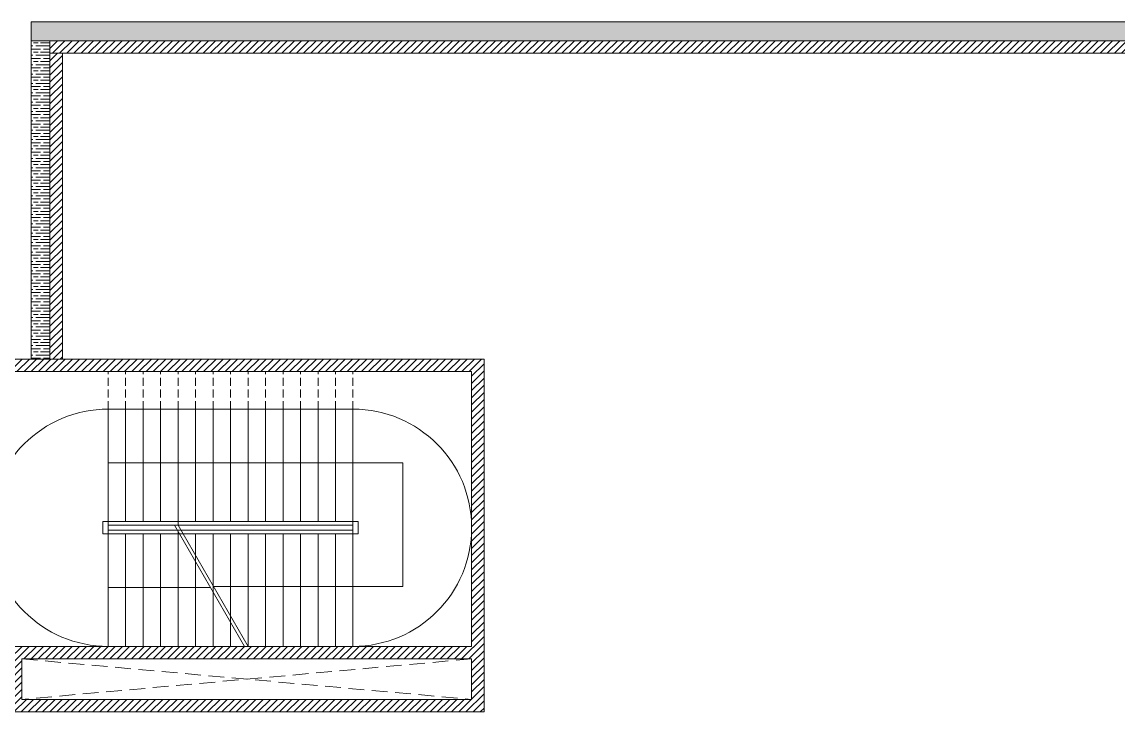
# Model space of a CAD drawing. Header units: millimetres. Extents: x -162958 to 167200, y -450 to 146301.
# Drawn here: x 125449 to 143000, y 135200 to 146301 of the extents above; entities that cross this region are included whole.
import ezdxf

# ---------------------------------------------------------------- set-up
doc = ezdxf.new("R2010")
doc.units = ezdxf.units.MM
for name, pattern in [('Xr_MB nha xuong CM2$0$DASHED', [0.75, 0.5, -0.25]), ('Xr_MB nha xuong CM2$0$Xr_MB nha xuong + VP$0$HIDDEN2', [0.1875, 0.125, -0.0625]), ('Xr_MB nha xuong CM2$0$Xr_MB nha xuong + VP$0$HIDDENX2', [0.75, 0.5, -0.25])]:
    doc.linetypes.add(name, pattern=pattern)
doc.layers.get('0').update_dxf_attribs({"lineweight": 5})
for name, color, linetype, lineweight in [('CJSC.8-Cua', 15, 'Continuous', 5), ('Xr_MB nha xuong CM2$0$A-Solid-Stair', 151, 'Continuous', 5), ('Xr_MB nha xuong CM2$0$A-Solid-Wall H', 9, 'Continuous', 18), ('Xr_MB nha xuong CM2$0$A-Solid-WallC', 2, 'Continuous', 5), ('Xr_MB nha xuong CM2$0$A-Solid-WallL', 6, 'Continuous', 5), ('Xr_MB nha xuong CM2$0$CJSC.4-Net manh', 8, 'Continuous', 5), ('Xr_MB nha xuong CM2$0$Xr_MB nha xuong + VP$0$CJSC.11-Khuat', 169, 'Xr_MB nha xuong CM2$0$Xr_MB nha xuong + VP$0$HIDDENX2', 5)]:
    doc.layers.add(name, color=color, linetype=linetype, lineweight=lineweight)

# ---------------------------------------------------------------- blocks, each defined once
blk = doc.blocks.new('Xr_MB nha xuong CM2$0$20261F 幕墙')
at = {"layer": 'Xr_MB nha xuong CM2$0$A-Solid-Wall H'}
h = blk.add_hatch(dxfattribs=at)
h.set_pattern_fill('GOST_WOOD', color=256, scale=25, angle=-90)
h.paths.add_polyline_path([(3287202, 2404334), (3327603, 2404334), (3327603, 2390984), (3327303, 2390984), (3327303, 2404034), (3287202, 2404034)])
h = blk.add_hatch(dxfattribs=at)
h.set_pattern_fill('ANSI31', color=256, scale=650)
h.set_pattern_definition([(45, (2194615.53, 817811.32), (-57.452426, 57.452426), [])])
h.paths.add_polyline_path([(3287502, 2404034), (3327303, 2404034), (3327303, 2403834), (3287502, 2403834)])
at = {"layer": 'Xr_MB nha xuong CM2$0$A-Solid-WallC', "linetype": 'ByBlock', "lineweight": 0, "ltscale": 0.1}
blk.add_lwpolyline([(3287502, 2404034), (3327303, 2404034), (3327303, 2403834), (3287502, 2403834)], close=True, dxfattribs=at)
at = {"layer": 'Xr_MB nha xuong CM2$0$A-Solid-WallL'}
blk.add_lwpolyline([(3287202, 2404334), (3327603, 2404334), (3327603, 2390984), (3327303, 2390984), (3327303, 2404034), (3287202, 2404034)], close=True, dxfattribs=at)
blk = doc.blocks.new('Xr_MB nha xuong CM2$0$loutiqiang01222')
at = {"layer": 'Xr_MB nha xuong CM2$0$A-Solid-Wall H'}
h = blk.add_hatch(dxfattribs=at)
h.set_pattern_fill('ANSI31', color=256, scale=650, angle=-180)
h.set_pattern_definition([(225, (3927284.35, 4044438.594), (57.452426, -57.452426), [])])
h.paths.add_polyline_path([(2827447, 2232316), (2827447, 2237966), (2837847, 2237966), (2837847, 2232316)])
h.paths.add_polyline_path([(2827647, 2236916), (2827647, 2232516), (2837647, 2232516), (2837647, 2237766), (2835047, 2237766), (2835047, 2236916)], flags=16)
h.paths.add_polyline_path([(2827647, 2237116), (2834847, 2237116), (2834847, 2237766), (2827647, 2237766)], flags=16)
at = {"layer": 'Xr_MB nha xuong CM2$0$A-Solid-WallC', "linetype": 'ByBlock', "lineweight": 0, "ltscale": 0.1}
blk.add_lwpolyline([(2827447, 2232316), (2827447, 2237966), (2837847, 2237966), (2837847, 2232316)], close=True, dxfattribs=at)
at = {"layer": 'Xr_MB nha xuong CM2$0$A-Solid-WallC'}
for points in [[(2827647, 2237116), (2834847, 2237116), (2834847, 2237766), (2827647, 2237766)], [(2827647, 2236916), (2827647, 2232516), (2837647, 2232516), (2837647, 2237766), (2835047, 2237766), (2835047, 2236916)]]:
    blk.add_lwpolyline(points, close=True, dxfattribs=at)
at = {"layer": 'Xr_MB nha xuong CM2$0$Xr_MB nha xuong + VP$0$CJSC.11-Khuat', "ltscale": 500}
for p, q in [((2827647, 2237116), (2834847, 2237766)), ((2834847, 2237116), (2827647, 2237766))]:
    blk.add_line(p, q, dxfattribs=at)
blk = doc.blocks.new('Xr_MB nha xuong CM2$0$xiaofangti01')
at = {"color": 0, "linetype": 'ByBlock', "lineweight": 0, "ltscale": 0.1}
for p, q in [((3297863, 2534458), (3297863, 2538258)), ((3297863, 2534458), (3297863, 2538258)), ((3297863, 2538258), (3301783, 2538258)), ((3298143, 2536458), (3298143, 2538258)), ((3298143, 2536458), (3298143, 2538258)), ((3298423, 2536458), (3298423, 2538258)), ((3298423, 2536458), (3298423, 2538258)), ((3298703, 2536458), (3298703, 2538258)), ((3298703, 2536458), (3298703, 2538258)), ((3298983, 2536398), (3298983, 2538258)), ((3298983, 2536398), (3298983, 2538258)), ((3299263, 2536458), (3299263, 2538258)), ((3299263, 2536458), (3299263, 2538258)), ((3299543, 2536458), (3299543, 2538258)), ((3299543, 2536458), (3299543, 2538258)), ((3299823, 2536458), (3299823, 2538258)), ((3299823, 2536458), (3299823, 2538258)), ((3300103, 2536458), (3300103, 2538258)), ((3300103, 2536458), (3300103, 2538258)), ((3300383, 2536458), (3300383, 2538258)), ((3300383, 2536458), (3300383, 2538258)), ((3300663, 2536458), (3300663, 2538258)), ((3300663, 2536458), (3300663, 2538258)), ((3300943, 2536458), (3300943, 2538258)), ((3300943, 2536458), (3300943, 2538258)), ((3301223, 2536458), (3301223, 2538258)), ((3301503, 2536458), (3301503, 2538258)), ((3301783, 2534458), (3301783, 2538258)), ((3302583, 2537397), (3297863, 2537397)), ((3302583, 2535416), (3302583, 2537397)), ((3297776, 2536458), (3297776, 2536258)), ((3301865, 2536458), (3297776, 2536458)), ((3301865, 2536458), (3301865, 2536258)), ((3301783, 2536398), (3297863, 2536398)), ((3301783, 2536318), (3297863, 2536318)), ((3300045, 2534458), (3298925, 2536398)), ((3300045, 2534458), (3298925, 2536398)), ((3300103, 2534458), (3298983, 2536398)), ((3300103, 2534458), (3298983, 2536398)), ((3298983, 2534458), (3298983, 2536298)), ((3298983, 2534458), (3298983, 2536298)), ((3301865, 2536258), (3297776, 2536258)), ((3298143, 2534458), (3298143, 2536258)), ((3298143, 2534458), (3298143, 2536258)), ((3298423, 2534458), (3298423, 2536258)), ((3298423, 2534458), (3298423, 2536258)), ((3298703, 2534458), (3298703, 2536258)), ((3298703, 2534458), (3298703, 2536258)), ((3299263, 2534458), (3299263, 2536258)), ((3299263, 2534458), (3299263, 2536258)), ((3299543, 2534458), (3299543, 2536258)), ((3299543, 2534458), (3299543, 2536258)), ((3299823, 2534458), (3299823, 2536258)), ((3299823, 2534458), (3299823, 2536258)), ((3300103, 2534458), (3300103, 2536258)), ((3300103, 2534458), (3300103, 2536258)), ((3300383, 2534458), (3300383, 2536258)), ((3300383, 2534458), (3300383, 2536258)), ((3300663, 2534458), (3300663, 2536258)), ((3300663, 2534458), (3300663, 2536258)), ((3300943, 2534458), (3300943, 2536258)), ((3300943, 2534458), (3300943, 2536258)), ((3301223, 2534458), (3301223, 2536258)), ((3301503, 2534458), (3301503, 2536258)), ((3299499, 2535403), (3297863, 2535403)), ((3299549, 2535416), (3302583, 2535416)), ((3297863, 2534458), (3301783, 2534458))]:
    blk.add_line(p, q, dxfattribs=at)
for centre, start, end in [((3297863, 2536358), 90.0006, 269.9994), ((3301783, 2536358), 270.0006, 89.9994)]:
    blk.add_arc(centre, 1900, start, end, dxfattribs=at)
blk.add_solid([(3299824, 2535416), (3299823, 2535416), (3299824, 2535417)], dxfattribs=at)
blk.add_solid([(3299824, 2535416), (3299823, 2535416), (3299824, 2535417)], dxfattribs=at)

msp = doc.modelspace()

# ---------------------------------------------------------------- block references
at = {"layer": 'CJSC.8-Cua'}
msp.add_blockref('Xr_MB nha xuong CM2$0$20261F 幕墙', (-3161603.5, -2258033.7), dxfattribs=at)

# ---------------------------------------------------------------- next in the draw order: hatches: boundary and pattern name
at = {"layer": 'Xr_MB nha xuong CM2$0$A-Solid-Wall H'}
h = msp.add_hatch(dxfattribs=at)
h.set_pattern_fill('GOST_WOOD', color=256, scale=25, angle=-90)
h.set_pattern_definition([(0, (-3161603.52, -2258033.67), (-3e-14, -150), [250, -50]), (0, (-3161653.52, -2258083.67), (-3e-14, -150), [150, -37.5, 75, -37.5]), (0, (-3161728.52, -2258133.67), (-3e-14, -150), [250, -50])])
h.paths.add_polyline_path([(125598.1, 146000), (125898.1, 146000), (125898.1, 140900), (125598.1, 140900)])
h = msp.add_hatch(dxfattribs=at)
h.set_pattern_fill('ANSI31', color=256, scale=650)
h.set_pattern_definition([(45, (-966987.99, -1671222.44), (-57.452426, 57.452426), [])])
h.paths.add_polyline_path([(126098.1, 140900), (125898.1, 140900), (125898.1, 145800), (126098.1, 145800)])

# ---------------------------------------------------------------- next in the draw order: linework, layer by layer
at = {"layer": 'Xr_MB nha xuong CM2$0$A-Solid-Stair', "linetype": 'Xr_MB nha xuong CM2$0$Xr_MB nha xuong + VP$0$HIDDEN2', "ltscale": 1000}
for p, q in [((126829.8, 140099.9), (126829.8, 140699.6)), ((127109.8, 140099.9), (127109.8, 140699.6)), ((127389.8, 140099.9), (127389.8, 140699.6)), ((127669.8, 140099.9), (127669.8, 140699.6)), ((127949.8, 140099.9), (127949.8, 140699.6)), ((128229.8, 140099.9), (128229.8, 140699.6)), ((128509.8, 140099.9), (128509.8, 140699.6)), ((128789.8, 140099.9), (128789.8, 140699.6)), ((129069.8, 140099.9), (129069.8, 140699.6)), ((129349.8, 140099.9), (129349.8, 140699.6)), ((129629.8, 140099.9), (129629.8, 140699.6)), ((129909.8, 140099.9), (129909.8, 140699.6)), ((130189.8, 140099.9), (130189.8, 140699.6)), ((130469.8, 140099.9), (130469.8, 140699.6)), ((130749.8, 140099.9), (130749.8, 140699.6))]:
    msp.add_line(p, q, dxfattribs=at)
at = {"layer": 'Xr_MB nha xuong CM2$0$A-Solid-WallC'}
msp.add_line((125898.1, 146000), (125898.1, 140899.9), dxfattribs=at)
at = {"layer": 'Xr_MB nha xuong CM2$0$A-Solid-WallC', "linetype": 'ByBlock', "lineweight": 0, "ltscale": 0.1}
msp.add_lwpolyline([(126098.1, 140900), (125898.1, 140900), (125898.1, 145800), (126098.1, 145800)], close=True, dxfattribs=at)
at = {"layer": 'Xr_MB nha xuong CM2$0$A-Solid-WallL'}
msp.add_lwpolyline([(125598.1, 146000), (125898.1, 146000), (125898.1, 140900), (125598.1, 140900)], close=True, dxfattribs=at)
at = {"layer": 'Xr_MB nha xuong CM2$0$CJSC.4-Net manh', "linetype": 'Xr_MB nha xuong CM2$0$DASHED', "ltscale": 2000, "const_width": 3}
msp.add_lwpolyline([(-0.2, -0.2), (165999.8, -0.2), (165999.8, 146299.9), (-0.2, 146299.9)], close=True, dxfattribs=at)

# ---------------------------------------------------------------- next in the draw order: block references
at = {"layer": 'Xr_MB nha xuong CM2$0$A-Solid-Stair'}
msp.add_blockref('Xr_MB nha xuong CM2$0$xiaofangti01', (-3171033.1, -2398157.7), dxfattribs=at)
at = {"layer": 'Xr_MB nha xuong CM2$0$A-Solid-WallC', "rotation": 180}
msp.add_blockref('Xr_MB nha xuong CM2$0$loutiqiang01222', (2960296.4, 2373216.2), dxfattribs=at)

doc.saveas('drawing.dxf')
